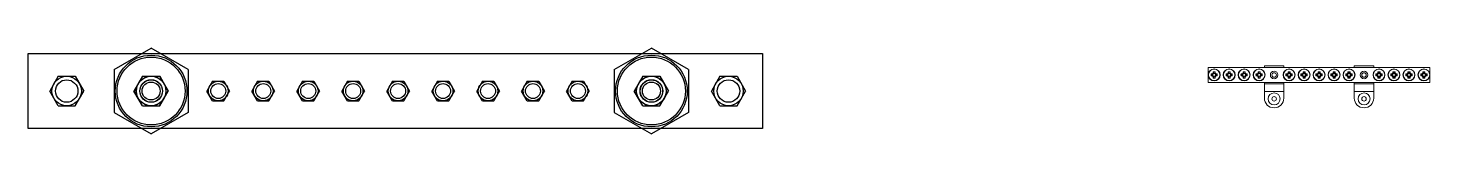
# Model space of a CAD drawing. Header units: millimetres. Extents: x 149 to 1085, y 262 to 319.
import ezdxf

# ---------------------------------------------------------------- set-up
doc = ezdxf.new("R2010")
doc.units = ezdxf.units.MM
doc.layers.add('hw_VTP', color=7, linetype='Continuous', lineweight=13)

# ---------------------------------------------------------------- blocks, each defined once
blk = doc.blocks.new('Hex Head Screw - 10 mm top')
at = {"color": 0, "linetype": 'Continuous'}
for p, q in [((-7.87, 4.55), (0, 9.09)), ((7.87, 4.55), (0, 9.09)), ((-7.87, -4.55), (-7.87, 4.55)), ((7.87, -4.55), (7.87, 4.55)), ((-7.87, -4.55), (0, -9.09)), ((7.87, -4.55), (0, -9.09))]:
    blk.add_line(p, q, dxfattribs=at)
blk.add_circle((0, 0), 7.87, dxfattribs=at)
blk = doc.blocks.new('Su 25')
at = {"color": 1, "linetype": 'Continuous'}
for p, q in [((-5.67, 9.82), (-11.34, 0)), ((-5.67, 9.82), (5.67, 9.82)), ((5.67, 9.82), (11.34, 0)), ((-5.67, -9.82), (-11.34, 0)), ((5.67, -9.82), (11.34, 0)), ((-5.67, -9.82), (5.67, -9.82))]:
    blk.add_line(p, q, dxfattribs=at)
at = {"color": 1}
for radius in [9.5, 9]:
    blk.add_circle((0, 0), radius, dxfattribs=at)
blk.add_circle((0, 0), 3)
at = {"xscale": 0.5, "yscale": 0.5, "zscale": 0.5}
blk.add_blockref('Hex Head Screw - 10 mm top', (0, 0), dxfattribs=at)
blk = doc.blocks.new('Nut')
blk.add_circle((0, 0), 3)
at = {"xscale": 0.5, "yscale": 0.5, "zscale": 0.5}
blk.add_blockref('Hex Head Screw - 10 mm top', (0, 0), dxfattribs=at)
blk = doc.blocks.new('*U1901')
at = {"color": 7}
blk.add_lwpolyline([(436.97, 24.97), (436.97, -25.03), (-53.02, -25.03), (-53.02, 24.97)], close=True, dxfattribs=at)
for centre in [(29.11, 0), (362.94, 0)]:
    blk.add_circle(centre, 6)
at = {"rotation": 270}
for name, p, xscale, yscale, zscale in [('Su 25', (29.11, 0), 2.519999999999999, 2.519999999999999, 2.519999999999999), ('Su 25', (362.94, 0), 2.519999999999999, 2.519999999999999, 2.519999999999999), ('Nut', (-27.22, 0), 2.5, 2.5, 2.5), ('Nut', (29.11, 0), 2.5, 2.5, 2.5), ('Nut', (362.94, 0), 2.5, 2.5, 2.5), ('Nut', (414.39, 0), 2.5, 2.5, 2.5), ('Nut', (73.93, 0), 1.666666666666666, 1.666666666666666, 1.666666666666666), ('Nut', (103.93, 0), 1.666666666666666, 1.666666666666666, 1.666666666666666), ('Nut', (133.93, 0), 1.666666666666666, 1.666666666666666, 1.666666666666666), ('Nut', (163.93, 0), 1.666666666666666, 1.666666666666666, 1.666666666666666), ('Nut', (193.93, 0), 1.666666666666666, 1.666666666666666, 1.666666666666666), ('Nut', (223.93, 0), 1.666666666666666, 1.666666666666666, 1.666666666666666), ('Nut', (253.93, 0), 1.666666666666666, 1.666666666666666, 1.666666666666666), ('Nut', (283.93, 0), 1.666666666666666, 1.666666666666666, 1.666666666666666), ('Nut', (313.93, 0), 1.666666666666666, 1.666666666666666, 1.666666666666666)]:
    blk.add_blockref(name, p, dxfattribs=dict(at, xscale=xscale, yscale=yscale, zscale=zscale))
blk = doc.blocks.new('*U435')
at = {"layer": 'hw_VTP', "color": 30}
for p, q in [((74, 10), (-74, 10)), ((-74, 0), (-74, 10)), ((74, 10), (74, 0)), ((-74, 0), (74, 0)), ((-72.08, 5.69), (-71.16, 5.69)), ((-71.16, 4.31), (-72.08, 4.31)), ((-71.04, 5.38), (-71.94, 5.38)), ((-71.94, 4.62), (-71.04, 4.62)), ((-71.16, 5.69), (-70.69, 6.16)), ((-70.69, 3.84), (-71.16, 4.31)), ((-70.39, 6.04), (-71.04, 5.39)), ((-71.04, 5.39), (-71.04, 5.38)), ((-71.04, 4.61), (-70.39, 3.96)), ((-70.92, 5.5), (-70.92, 4.5)), ((-70.69, 6.16), (-70.69, 7.08)), ((-70.69, 2.92), (-70.69, 3.84)), ((-69.5, 5.92), (-70.5, 5.92)), ((-70.5, 4.08), (-69.5, 4.08)), ((-70.39, 3.96), (-70.38, 3.96)), ((-70.38, 6.94), (-70.38, 6.04)), ((-70.38, 3.96), (-70.38, 3.06)), ((-69.62, 6.04), (-69.62, 6.94)), ((-69.61, 6.04), (-69.62, 6.04)), ((-69.62, 3.06), (-69.62, 3.96)), ((-68.96, 5.39), (-69.61, 6.04)), ((-69.61, 3.96), (-68.96, 4.61)), ((-69.31, 7.08), (-69.31, 6.16)), ((-69.31, 6.16), (-68.84, 5.69)), ((-68.84, 4.31), (-69.31, 3.84)), ((-69.31, 3.84), (-69.31, 2.92)), ((-69.08, 4.5), (-69.08, 5.5)), ((-68.06, 5.38), (-68.96, 5.38)), ((-68.96, 4.62), (-68.06, 4.62)), ((-68.96, 4.61), (-68.96, 4.62)), ((-68.84, 5.69), (-67.92, 5.69)), ((-67.92, 4.31), (-68.84, 4.31)), ((-62.08, 5.69), (-61.16, 5.69)), ((-61.16, 4.31), (-62.08, 4.31)), ((-61.04, 5.38), (-61.94, 5.38)), ((-61.94, 4.62), (-61.04, 4.62)), ((-61.16, 5.69), (-60.69, 6.16)), ((-60.69, 3.84), (-61.16, 4.31)), ((-60.39, 6.04), (-61.04, 5.39)), ((-61.04, 5.39), (-61.04, 5.38)), ((-61.04, 4.61), (-60.39, 3.96)), ((-60.92, 5.5), (-60.92, 4.5)), ((-60.69, 6.16), (-60.69, 7.08)), ((-60.69, 2.92), (-60.69, 3.84)), ((-59.5, 5.92), (-60.5, 5.92)), ((-60.5, 4.08), (-59.5, 4.08)), ((-60.39, 3.96), (-60.38, 3.96)), ((-60.38, 6.94), (-60.38, 6.04)), ((-60.38, 3.96), (-60.38, 3.06)), ((-59.62, 6.04), (-59.62, 6.94)), ((-59.61, 6.04), (-59.62, 6.04)), ((-59.62, 3.06), (-59.62, 3.96)), ((-58.96, 5.39), (-59.61, 6.04)), ((-59.61, 3.96), (-58.96, 4.61)), ((-59.31, 7.08), (-59.31, 6.16)), ((-59.31, 6.16), (-58.84, 5.69)), ((-58.84, 4.31), (-59.31, 3.84)), ((-59.31, 3.84), (-59.31, 2.92)), ((-59.08, 4.5), (-59.08, 5.5)), ((-58.06, 5.38), (-58.96, 5.38)), ((-58.96, 4.62), (-58.06, 4.62)), ((-58.96, 4.61), (-58.96, 4.62)), ((-58.84, 5.69), (-57.92, 5.69)), ((-57.92, 4.31), (-58.84, 4.31)), ((-52.08, 5.69), (-51.16, 5.69)), ((-51.16, 4.31), (-52.08, 4.31)), ((-51.04, 5.38), (-51.94, 5.38)), ((-51.94, 4.62), (-51.04, 4.62)), ((-51.16, 5.69), (-50.69, 6.16)), ((-50.69, 3.84), (-51.16, 4.31)), ((-50.39, 6.04), (-51.04, 5.39)), ((-51.04, 5.39), (-51.04, 5.38)), ((-51.04, 4.61), (-50.39, 3.96)), ((-50.92, 5.5), (-50.92, 4.5)), ((-50.69, 6.16), (-50.69, 7.08)), ((-50.69, 2.92), (-50.69, 3.84)), ((-49.5, 5.92), (-50.5, 5.92)), ((-50.5, 4.08), (-49.5, 4.08)), ((-50.39, 3.96), (-50.38, 3.96)), ((-50.38, 6.94), (-50.38, 6.04)), ((-50.38, 3.96), (-50.38, 3.06)), ((-49.62, 6.04), (-49.62, 6.94)), ((-49.61, 6.04), (-49.62, 6.04)), ((-49.62, 3.06), (-49.62, 3.96)), ((-48.96, 5.39), (-49.61, 6.04)), ((-49.61, 3.96), (-48.96, 4.61)), ((-49.31, 7.08), (-49.31, 6.16)), ((-49.31, 6.16), (-48.84, 5.69)), ((-48.84, 4.31), (-49.31, 3.84)), ((-49.31, 3.84), (-49.31, 2.92)), ((-49.08, 4.5), (-49.08, 5.5)), ((-48.06, 5.38), (-48.96, 5.38)), ((-48.96, 4.62), (-48.06, 4.62)), ((-48.96, 4.61), (-48.96, 4.62)), ((-48.84, 5.69), (-47.92, 5.69)), ((-47.92, 4.31), (-48.84, 4.31)), ((-42.08, 5.69), (-41.16, 5.69)), ((-41.16, 4.31), (-42.08, 4.31)), ((-41.04, 5.38), (-41.94, 5.38)), ((-41.94, 4.62), (-41.04, 4.62)), ((-41.16, 5.69), (-40.69, 6.16)), ((-40.69, 3.84), (-41.16, 4.31)), ((-40.39, 6.04), (-41.04, 5.39)), ((-41.04, 5.39), (-41.04, 5.38)), ((-41.04, 4.61), (-40.39, 3.96)), ((-40.92, 5.5), (-40.92, 4.5)), ((-40.69, 6.16), (-40.69, 7.08)), ((-40.69, 2.92), (-40.69, 3.84)), ((-39.5, 5.92), (-40.5, 5.92)), ((-40.5, 4.08), (-39.5, 4.08)), ((-40.39, 3.96), (-40.38, 3.96)), ((-40.38, 6.94), (-40.38, 6.04)), ((-40.38, 3.96), (-40.38, 3.06)), ((-39.62, 6.04), (-39.62, 6.94)), ((-39.61, 6.04), (-39.62, 6.04)), ((-39.62, 3.06), (-39.62, 3.96)), ((-38.96, 5.39), (-39.61, 6.04)), ((-39.61, 3.96), (-38.96, 4.61)), ((-39.31, 7.08), (-39.31, 6.16)), ((-39.31, 6.16), (-38.84, 5.69)), ((-38.84, 4.31), (-39.31, 3.84)), ((-39.31, 3.84), (-39.31, 2.92)), ((-39.08, 4.5), (-39.08, 5.5)), ((-38.06, 5.38), (-38.96, 5.38)), ((-38.96, 4.62), (-38.06, 4.62)), ((-38.96, 4.61), (-38.96, 4.62)), ((-38.84, 5.69), (-37.92, 5.69)), ((-37.92, 4.31), (-38.84, 4.31)), ((-22.08, 5.69), (-21.16, 5.69)), ((-21.16, 4.31), (-22.08, 4.31)), ((-21.04, 5.38), (-21.94, 5.38)), ((-21.94, 4.62), (-21.04, 4.62)), ((-21.16, 5.69), (-20.69, 6.16)), ((-20.69, 3.84), (-21.16, 4.31)), ((-20.39, 6.04), (-21.04, 5.39)), ((-21.04, 5.39), (-21.04, 5.38)), ((-21.04, 4.61), (-20.39, 3.96)), ((-20.92, 5.5), (-20.92, 4.5)), ((-20.69, 6.16), (-20.69, 7.08)), ((-20.69, 2.92), (-20.69, 3.84)), ((-19.5, 5.92), (-20.5, 5.92)), ((-20.5, 4.08), (-19.5, 4.08)), ((-20.39, 3.96), (-20.38, 3.96)), ((-20.38, 6.94), (-20.38, 6.04)), ((-20.38, 3.96), (-20.38, 3.06)), ((-19.62, 6.04), (-19.62, 6.94)), ((-19.61, 6.04), (-19.62, 6.04)), ((-19.62, 3.06), (-19.62, 3.96)), ((-18.96, 5.39), (-19.61, 6.04)), ((-19.61, 3.96), (-18.96, 4.61)), ((-19.31, 7.08), (-19.31, 6.16)), ((-19.31, 6.16), (-18.84, 5.69)), ((-18.84, 4.31), (-19.31, 3.84)), ((-19.31, 3.84), (-19.31, 2.92)), ((-19.08, 4.5), (-19.08, 5.5)), ((-18.06, 5.38), (-18.96, 5.38)), ((-18.96, 4.62), (-18.06, 4.62)), ((-18.96, 4.61), (-18.96, 4.62)), ((-18.84, 5.69), (-17.92, 5.69)), ((-17.92, 4.31), (-18.84, 4.31)), ((-12.08, 5.69), (-11.16, 5.69)), ((-11.16, 4.31), (-12.08, 4.31)), ((-11.04, 5.38), (-11.94, 5.38)), ((-11.94, 4.62), (-11.04, 4.62)), ((-11.16, 5.69), (-10.69, 6.16)), ((-10.69, 3.84), (-11.16, 4.31)), ((-10.39, 6.04), (-11.04, 5.39)), ((-11.04, 5.39), (-11.04, 5.38)), ((-11.04, 4.61), (-10.39, 3.96)), ((-10.92, 5.5), (-10.92, 4.5)), ((-10.69, 6.16), (-10.69, 7.08)), ((-10.69, 2.92), (-10.69, 3.84)), ((-9.5, 5.92), (-10.5, 5.92)), ((-10.5, 4.08), (-9.5, 4.08)), ((-10.39, 3.96), (-10.38, 3.96)), ((-10.38, 6.94), (-10.38, 6.04)), ((-10.38, 3.96), (-10.38, 3.06)), ((-9.62, 6.04), (-9.62, 6.94)), ((-9.61, 6.04), (-9.62, 6.04)), ((-9.62, 3.06), (-9.62, 3.96)), ((-8.96, 5.39), (-9.61, 6.04)), ((-9.61, 3.96), (-8.96, 4.61)), ((-9.31, 7.08), (-9.31, 6.16)), ((-9.31, 6.16), (-8.84, 5.69)), ((-8.84, 4.31), (-9.31, 3.84)), ((-9.31, 3.84), (-9.31, 2.92)), ((-9.08, 4.5), (-9.08, 5.5)), ((-8.06, 5.38), (-8.96, 5.38)), ((-8.96, 4.62), (-8.06, 4.62)), ((-8.96, 4.61), (-8.96, 4.62)), ((-8.84, 5.69), (-7.92, 5.69)), ((-7.92, 4.31), (-8.84, 4.31)), ((-2.08, 5.69), (-1.16, 5.69)), ((-1.16, 4.31), (-2.08, 4.31)), ((-1.04, 5.38), (-1.94, 5.38)), ((-1.94, 4.62), (-1.04, 4.62)), ((-1.16, 5.69), (-0.69, 6.16)), ((-0.69, 3.84), (-1.16, 4.31)), ((-0.39, 6.04), (-1.04, 5.39)), ((-1.04, 5.39), (-1.04, 5.38)), ((-1.04, 4.61), (-0.39, 3.96)), ((-0.92, 5.5), (-0.92, 4.5)), ((-0.69, 6.16), (-0.69, 7.08)), ((-0.69, 2.92), (-0.69, 3.84)), ((0.5, 5.92), (-0.5, 5.92)), ((-0.5, 4.08), (0.5, 4.08)), ((-0.39, 3.96), (-0.38, 3.96)), ((-0.38, 6.94), (-0.38, 6.04)), ((-0.38, 3.96), (-0.38, 3.06)), ((0.38, 6.04), (0.38, 6.94)), ((0.39, 6.04), (0.38, 6.04)), ((0.38, 3.06), (0.38, 3.96)), ((1.04, 5.39), (0.39, 6.04)), ((0.39, 3.96), (1.04, 4.61)), ((0.69, 7.08), (0.69, 6.16)), ((0.69, 6.16), (1.16, 5.69)), ((1.16, 4.31), (0.69, 3.84)), ((0.69, 3.84), (0.69, 2.92)), ((0.92, 4.5), (0.92, 5.5)), ((1.94, 5.38), (1.04, 5.38)), ((1.04, 4.62), (1.94, 4.62)), ((1.04, 4.61), (1.04, 4.62)), ((1.16, 5.69), (2.08, 5.69)), ((2.08, 4.31), (1.16, 4.31)), ((7.92, 5.69), (8.84, 5.69)), ((8.84, 4.31), (7.92, 4.31)), ((8.96, 5.38), (8.06, 5.38)), ((8.06, 4.62), (8.96, 4.62)), ((8.84, 5.69), (9.31, 6.16)), ((9.31, 3.84), (8.84, 4.31)), ((9.61, 6.04), (8.96, 5.39)), ((8.96, 5.39), (8.96, 5.38)), ((8.96, 4.61), (9.61, 3.96)), ((9.08, 5.5), (9.08, 4.5)), ((9.31, 6.16), (9.31, 7.08)), ((9.31, 2.92), (9.31, 3.84)), ((10.5, 5.92), (9.5, 5.92)), ((9.5, 4.08), (10.5, 4.08)), ((9.61, 3.96), (9.62, 3.96)), ((9.62, 6.94), (9.62, 6.04)), ((9.62, 3.96), (9.62, 3.06)), ((10.38, 6.04), (10.38, 6.94)), ((10.39, 6.04), (10.38, 6.04)), ((10.38, 3.06), (10.38, 3.96)), ((11.04, 5.39), (10.39, 6.04)), ((10.39, 3.96), (11.04, 4.61)), ((10.69, 7.08), (10.69, 6.16)), ((10.69, 6.16), (11.16, 5.69)), ((11.16, 4.31), (10.69, 3.84)), ((10.69, 3.84), (10.69, 2.92)), ((10.92, 4.5), (10.92, 5.5)), ((11.94, 5.38), (11.04, 5.38)), ((11.04, 4.62), (11.94, 4.62)), ((11.04, 4.61), (11.04, 4.62)), ((11.16, 5.69), (12.08, 5.69)), ((12.08, 4.31), (11.16, 4.31)), ((17.92, 5.69), (18.84, 5.69)), ((18.84, 4.31), (17.92, 4.31)), ((18.96, 5.38), (18.06, 5.38)), ((18.06, 4.62), (18.96, 4.62)), ((18.84, 5.69), (19.31, 6.16)), ((19.31, 3.84), (18.84, 4.31)), ((19.61, 6.04), (18.96, 5.39)), ((18.96, 5.39), (18.96, 5.38)), ((18.96, 4.61), (19.61, 3.96)), ((19.08, 5.5), (19.08, 4.5)), ((19.31, 6.16), (19.31, 7.08)), ((19.31, 2.92), (19.31, 3.84)), ((20.5, 5.92), (19.5, 5.92)), ((19.5, 4.08), (20.5, 4.08)), ((19.61, 3.96), (19.62, 3.96)), ((19.62, 6.94), (19.62, 6.04)), ((19.62, 3.96), (19.62, 3.06)), ((20.38, 6.04), (20.38, 6.94)), ((20.39, 6.04), (20.38, 6.04)), ((20.38, 3.06), (20.38, 3.96)), ((21.04, 5.39), (20.39, 6.04)), ((20.39, 3.96), (21.04, 4.61)), ((20.69, 7.08), (20.69, 6.16)), ((20.69, 6.16), (21.16, 5.69)), ((21.16, 4.31), (20.69, 3.84)), ((20.69, 3.84), (20.69, 2.92)), ((20.92, 4.5), (20.92, 5.5)), ((21.94, 5.38), (21.04, 5.38)), ((21.04, 4.62), (21.94, 4.62)), ((21.04, 4.61), (21.04, 4.62)), ((21.16, 5.69), (22.08, 5.69)), ((22.08, 4.31), (21.16, 4.31)), ((37.92, 5.69), (38.84, 5.69)), ((38.84, 4.31), (37.92, 4.31)), ((38.96, 5.38), (38.06, 5.38)), ((38.06, 4.62), (38.96, 4.62)), ((38.84, 5.69), (39.31, 6.16)), ((39.31, 3.84), (38.84, 4.31)), ((39.61, 6.04), (38.96, 5.39)), ((38.96, 5.39), (38.96, 5.38)), ((38.96, 4.61), (39.61, 3.96)), ((39.08, 5.5), (39.08, 4.5)), ((39.31, 6.16), (39.31, 7.08)), ((39.31, 2.92), (39.31, 3.84)), ((40.5, 5.92), (39.5, 5.92)), ((39.5, 4.08), (40.5, 4.08)), ((39.61, 3.96), (39.62, 3.96)), ((39.62, 6.94), (39.62, 6.04)), ((39.62, 3.96), (39.62, 3.06)), ((40.38, 6.04), (40.38, 6.94)), ((40.39, 6.04), (40.38, 6.04)), ((40.38, 3.06), (40.38, 3.96)), ((41.04, 5.39), (40.39, 6.04)), ((40.39, 3.96), (41.04, 4.61)), ((40.69, 7.08), (40.69, 6.16)), ((40.69, 6.16), (41.16, 5.69)), ((41.16, 4.31), (40.69, 3.84)), ((40.69, 3.84), (40.69, 2.92)), ((40.92, 4.5), (40.92, 5.5)), ((41.94, 5.38), (41.04, 5.38)), ((41.04, 4.62), (41.94, 4.62)), ((41.04, 4.61), (41.04, 4.62)), ((41.16, 5.69), (42.08, 5.69)), ((42.08, 4.31), (41.16, 4.31)), ((47.92, 5.69), (48.84, 5.69)), ((48.84, 4.31), (47.92, 4.31)), ((48.96, 5.38), (48.06, 5.38)), ((48.06, 4.62), (48.96, 4.62)), ((48.84, 5.69), (49.31, 6.16)), ((49.31, 3.84), (48.84, 4.31)), ((49.61, 6.04), (48.96, 5.39)), ((48.96, 5.39), (48.96, 5.38)), ((48.96, 4.61), (49.61, 3.96)), ((49.08, 5.5), (49.08, 4.5)), ((49.31, 6.16), (49.31, 7.08)), ((49.31, 2.92), (49.31, 3.84)), ((50.5, 5.92), (49.5, 5.92)), ((49.5, 4.08), (50.5, 4.08)), ((49.61, 3.96), (49.62, 3.96)), ((49.62, 6.94), (49.62, 6.04)), ((49.62, 3.96), (49.62, 3.06)), ((50.38, 6.04), (50.38, 6.94)), ((50.39, 6.04), (50.38, 6.04)), ((50.38, 3.06), (50.38, 3.96)), ((51.04, 5.39), (50.39, 6.04)), ((50.39, 3.96), (51.04, 4.61)), ((50.69, 7.08), (50.69, 6.16)), ((50.69, 6.16), (51.16, 5.69)), ((51.16, 4.31), (50.69, 3.84)), ((50.69, 3.84), (50.69, 2.92)), ((50.92, 4.5), (50.92, 5.5)), ((51.94, 5.38), (51.04, 5.38)), ((51.04, 4.62), (51.94, 4.62)), ((51.04, 4.61), (51.04, 4.62)), ((51.16, 5.69), (52.08, 5.69)), ((52.08, 4.31), (51.16, 4.31)), ((57.92, 5.69), (58.84, 5.69)), ((58.84, 4.31), (57.92, 4.31)), ((58.96, 5.38), (58.06, 5.38)), ((58.06, 4.62), (58.96, 4.62)), ((58.84, 5.69), (59.31, 6.16)), ((59.31, 3.84), (58.84, 4.31)), ((59.61, 6.04), (58.96, 5.39)), ((58.96, 5.39), (58.96, 5.38)), ((58.96, 4.61), (59.61, 3.96)), ((59.08, 5.5), (59.08, 4.5)), ((59.31, 6.16), (59.31, 7.08)), ((59.31, 2.92), (59.31, 3.84)), ((60.5, 5.92), (59.5, 5.92)), ((59.5, 4.08), (60.5, 4.08)), ((59.61, 3.96), (59.62, 3.96)), ((59.62, 6.94), (59.62, 6.04)), ((59.62, 3.96), (59.62, 3.06)), ((60.38, 6.04), (60.38, 6.94)), ((60.39, 6.04), (60.38, 6.04)), ((60.38, 3.06), (60.38, 3.96)), ((61.04, 5.39), (60.39, 6.04)), ((60.39, 3.96), (61.04, 4.61)), ((60.69, 7.08), (60.69, 6.16)), ((60.69, 6.16), (61.16, 5.69)), ((61.16, 4.31), (60.69, 3.84)), ((60.69, 3.84), (60.69, 2.92)), ((60.92, 4.5), (60.92, 5.5)), ((61.94, 5.38), (61.04, 5.38)), ((61.04, 4.62), (61.94, 4.62)), ((61.04, 4.61), (61.04, 4.62)), ((61.16, 5.69), (62.08, 5.69)), ((62.08, 4.31), (61.16, 4.31)), ((67.92, 5.69), (68.84, 5.69)), ((68.84, 4.31), (67.92, 4.31)), ((68.96, 5.38), (68.06, 5.38)), ((68.06, 4.62), (68.96, 4.62)), ((68.84, 5.69), (69.31, 6.16)), ((69.31, 3.84), (68.84, 4.31)), ((69.61, 6.04), (68.96, 5.39)), ((68.96, 5.39), (68.96, 5.38)), ((68.96, 4.61), (69.61, 3.96)), ((69.08, 5.5), (69.08, 4.5)), ((69.31, 6.16), (69.31, 7.08)), ((69.31, 2.92), (69.31, 3.84)), ((70.5, 5.92), (69.5, 5.92)), ((69.5, 4.08), (70.5, 4.08)), ((69.61, 3.96), (69.62, 3.96)), ((69.62, 6.94), (69.62, 6.04)), ((69.62, 3.96), (69.62, 3.06)), ((70.38, 6.04), (70.38, 6.94)), ((70.39, 6.04), (70.38, 6.04)), ((70.38, 3.06), (70.38, 3.96)), ((71.04, 5.39), (70.39, 6.04)), ((70.39, 3.96), (71.04, 4.61)), ((70.69, 7.08), (70.69, 6.16)), ((70.69, 6.16), (71.16, 5.69)), ((71.16, 4.31), (70.69, 3.84)), ((70.69, 3.84), (70.69, 2.92)), ((70.92, 4.5), (70.92, 5.5)), ((71.94, 5.38), (71.04, 5.38)), ((71.04, 4.62), (71.94, 4.62)), ((71.04, 4.61), (71.04, 4.62)), ((71.16, 5.69), (72.08, 5.69)), ((72.08, 4.31), (71.16, 4.31))]:
    blk.add_line(p, q, dxfattribs=at)
at = {"layer": 'hw_VTP', "color": 7}
for p, q in [((-36.5, 10), (-36.5, 11)), ((-36.5, 11), (-23.5, 11)), ((-23.5, 11), (-23.5, 10)), ((23.5, 10), (23.5, 11)), ((23.5, 11), (36.5, 11)), ((36.5, 11), (36.5, 10)), ((-36.5, -1), (-36.5, 0)), ((-23.5, 0), (-23.5, -1)), ((23.5, -1), (23.5, 0)), ((36.5, 0), (36.5, -1)), ((-36.5, -1), (-23.5, -1)), ((-36.5, -6), (-36.5, -1)), ((-36.5, -6), (-23.5, -6)), ((-36.5, -10.5), (-36.5, -6)), ((-23.5, -1), (-23.5, -6)), ((-23.5, -6), (-23.5, -10.5)), ((23.5, -1), (36.5, -1)), ((23.5, -6), (23.5, -1)), ((23.5, -6), (36.5, -6)), ((23.5, -10.5), (23.5, -6)), ((36.5, -1), (36.5, -6)), ((36.5, -6), (36.5, -10.5))]:
    blk.add_line(p, q, dxfattribs=at)
at = {"layer": 'hw_VTP', "color": 30}
for centre, radius in [((-70, 5), 4), ((-70, 5), 3.83), ((-60, 5), 4), ((-60, 5), 3.83), ((-50, 5), 4), ((-50, 5), 3.83), ((-40, 5), 4), ((-40, 5), 3.83), ((-20, 5), 4), ((-20, 5), 3.83), ((-10, 5), 4), ((-10, 5), 3.83), ((0, 5), 4), ((0, 5), 3.83), ((10, 5), 4), ((10, 5), 3.83), ((20, 5), 4), ((20, 5), 3.83), ((40, 5), 4), ((40, 5), 3.83), ((50, 5), 4), ((50, 5), 3.83), ((60, 5), 4), ((60, 5), 3.83), ((70, 5), 4), ((70, 5), 3.83)]:
    blk.add_circle(centre, radius, dxfattribs=at)
at = {"layer": 'hw_VTP', "color": 7}
for centre, radius in [((-30, 5), 2.5), ((-30, 5), 1.5), ((30, 5), 2.5), ((30, 5), 1.5), ((-30, -11), 4), ((30, -11), 4), ((-30, -11), 1.5), ((30, -11), 1.5)]:
    blk.add_circle(centre, radius, dxfattribs=at)
for centre in [(-30, -10.5), (30, -10.5)]:
    blk.add_arc(centre, 6.5, 180, 0, dxfattribs=at)
at = {"layer": 'hw_VTP', "color": 30}
for centre, major_axis in [((-68.92, 5), (0, -6.36)), ((-70, 3.92), (-6.36, 0)), ((-70, 6.08), (6.36, 0)), ((-71.08, 5), (0, 6.36)), ((-58.92, 5), (0, -6.36)), ((-60, 3.92), (-6.36, 0)), ((-60, 6.08), (6.36, 0)), ((-61.08, 5), (0, 6.36)), ((-48.92, 5), (0, -6.36)), ((-50, 3.92), (-6.36, 0)), ((-50, 6.08), (6.36, 0)), ((-51.08, 5), (0, 6.36)), ((-38.92, 5), (0, -6.36)), ((-40, 3.92), (-6.36, 0)), ((-40, 6.08), (6.36, 0)), ((-41.08, 5), (0, 6.36)), ((-18.92, 5), (0, -6.36)), ((-20, 3.92), (-6.36, 0)), ((-20, 6.08), (6.36, 0)), ((-21.08, 5), (0, 6.36)), ((-8.92, 5), (0, -6.36)), ((-10, 3.92), (-6.36, 0)), ((-10, 6.08), (6.36, 0)), ((-11.08, 5), (0, 6.36)), ((1.08, 5), (0, -6.36)), ((0, 3.92), (-6.36, 0)), ((0, 6.08), (6.36, 0)), ((-1.08, 5), (0, 6.36)), ((11.08, 5), (0, -6.36)), ((10, 3.92), (-6.36, 0)), ((10, 6.08), (6.36, 0)), ((8.92, 5), (0, 6.36)), ((21.08, 5), (0, -6.36)), ((20, 3.92), (-6.36, 0)), ((20, 6.08), (6.36, 0)), ((18.92, 5), (0, 6.36)), ((41.08, 5), (0, -6.36)), ((40, 3.92), (-6.36, 0)), ((40, 6.08), (6.36, 0)), ((38.92, 5), (0, 6.36)), ((51.08, 5), (0, -6.36)), ((50, 3.92), (-6.36, 0)), ((50, 6.08), (6.36, 0)), ((48.92, 5), (0, 6.36)), ((61.08, 5), (0, -6.36)), ((60, 3.92), (-6.36, 0)), ((60, 6.08), (6.36, 0)), ((58.92, 5), (0, 6.36)), ((71.08, 5), (0, -6.36)), ((70, 3.92), (-6.36, 0)), ((70, 6.08), (6.36, 0)), ((68.92, 5), (0, 6.36))]:
    blk.add_ellipse(centre, major_axis=major_axis, ratio=0.499722, start_param=4.603833, end_param=4.820944, dxfattribs=at)
for points, weights in [([(-71.94, 5.38), (-72.01, 5.53), (-72.08, 5.69)], [1, 1.00025945065, 1]), ([(-72.08, 4.31), (-72.01, 4.47), (-71.94, 4.62)], [1, 1.00025945066, 1]), ([(-71.04, 4.61), (-71.04, 4.61), (-71.04, 4.62)], [0.960465329359, 0.960447412211, 0.960429506847]), ([(-70.69, 7.08), (-70.53, 7.01), (-70.38, 6.94)], [1, 1.00025945067, 1]), ([(-70.38, 3.06), (-70.53, 2.99), (-70.69, 2.92)], [1, 1.00025945069, 1]), ([(-70.39, 6.04), (-70.39, 6.04), (-70.38, 6.04)], [0.960465329359, 0.960447412211, 0.960429506847]), ([(-69.62, 6.94), (-69.47, 7.01), (-69.31, 7.08)], [1, 1.00025945066, 1]), ([(-69.61, 3.96), (-69.61, 3.96), (-69.62, 3.96)], [0.960465329359, 0.960447412211, 0.960429506847]), ([(-69.31, 2.92), (-69.47, 2.99), (-69.62, 3.06)], [1, 1.00025945066, 1]), ([(-68.96, 5.39), (-68.96, 5.39), (-68.96, 5.38)], [0.960465329359, 0.960447412211, 0.960429506847]), ([(-67.92, 5.69), (-67.99, 5.53), (-68.06, 5.38)], [1, 1.00025945064, 1]), ([(-68.06, 4.62), (-67.99, 4.47), (-67.92, 4.31)], [1, 1.00025945063, 1]), ([(-61.94, 5.38), (-62.01, 5.53), (-62.08, 5.69)], [1, 1.00025945065, 1]), ([(-62.08, 4.31), (-62.01, 4.47), (-61.94, 4.62)], [1, 1.00025945066, 1]), ([(-61.04, 4.61), (-61.04, 4.61), (-61.04, 4.62)], [0.960465329359, 0.960447412211, 0.960429506847]), ([(-60.69, 7.08), (-60.53, 7.01), (-60.38, 6.94)], [1, 1.00025945067, 1]), ([(-60.38, 3.06), (-60.53, 2.99), (-60.69, 2.92)], [1, 1.00025945069, 1]), ([(-60.39, 6.04), (-60.39, 6.04), (-60.38, 6.04)], [0.960465329359, 0.960447412211, 0.960429506847]), ([(-59.62, 6.94), (-59.47, 7.01), (-59.31, 7.08)], [1, 1.00025945066, 1]), ([(-59.61, 3.96), (-59.61, 3.96), (-59.62, 3.96)], [0.960465329359, 0.960447412211, 0.960429506847]), ([(-59.31, 2.92), (-59.47, 2.99), (-59.62, 3.06)], [1, 1.00025945066, 1]), ([(-58.96, 5.39), (-58.96, 5.39), (-58.96, 5.38)], [0.960465329359, 0.960447412211, 0.960429506847]), ([(-57.92, 5.69), (-57.99, 5.53), (-58.06, 5.38)], [1, 1.00025945064, 1]), ([(-58.06, 4.62), (-57.99, 4.47), (-57.92, 4.31)], [1, 1.00025945063, 1]), ([(-51.94, 5.38), (-52.01, 5.53), (-52.08, 5.69)], [1, 1.00025945065, 1]), ([(-52.08, 4.31), (-52.01, 4.47), (-51.94, 4.62)], [1, 1.00025945066, 1]), ([(-51.04, 4.61), (-51.04, 4.61), (-51.04, 4.62)], [0.960465329359, 0.960447412211, 0.960429506847]), ([(-50.69, 7.08), (-50.53, 7.01), (-50.38, 6.94)], [1, 1.00025945067, 1]), ([(-50.38, 3.06), (-50.53, 2.99), (-50.69, 2.92)], [1, 1.00025945069, 1]), ([(-50.39, 6.04), (-50.39, 6.04), (-50.38, 6.04)], [0.960465329359, 0.960447412211, 0.960429506847]), ([(-49.62, 6.94), (-49.47, 7.01), (-49.31, 7.08)], [1, 1.00025945066, 1]), ([(-49.61, 3.96), (-49.61, 3.96), (-49.62, 3.96)], [0.960465329359, 0.960447412211, 0.960429506847]), ([(-49.31, 2.92), (-49.47, 2.99), (-49.62, 3.06)], [1, 1.00025945066, 1]), ([(-48.96, 5.39), (-48.96, 5.39), (-48.96, 5.38)], [0.960465329359, 0.960447412211, 0.960429506847]), ([(-47.92, 5.69), (-47.99, 5.53), (-48.06, 5.38)], [1, 1.00025945064, 1]), ([(-48.06, 4.62), (-47.99, 4.47), (-47.92, 4.31)], [1, 1.00025945063, 1]), ([(-41.94, 5.38), (-42.01, 5.53), (-42.08, 5.69)], [1, 1.00025945065, 1]), ([(-42.08, 4.31), (-42.01, 4.47), (-41.94, 4.62)], [1, 1.00025945066, 1]), ([(-41.04, 4.61), (-41.04, 4.61), (-41.04, 4.62)], [0.960465329359, 0.960447412211, 0.960429506847]), ([(-40.69, 7.08), (-40.53, 7.01), (-40.38, 6.94)], [1, 1.00025945067, 1]), ([(-40.38, 3.06), (-40.53, 2.99), (-40.69, 2.92)], [1, 1.00025945069, 1]), ([(-40.39, 6.04), (-40.39, 6.04), (-40.38, 6.04)], [0.960465329359, 0.960447412211, 0.960429506847]), ([(-39.62, 6.94), (-39.47, 7.01), (-39.31, 7.08)], [1, 1.00025945066, 1]), ([(-39.61, 3.96), (-39.61, 3.96), (-39.62, 3.96)], [0.960465329359, 0.960447412211, 0.960429506847]), ([(-39.31, 2.92), (-39.47, 2.99), (-39.62, 3.06)], [1, 1.00025945066, 1]), ([(-38.96, 5.39), (-38.96, 5.39), (-38.96, 5.38)], [0.960465329359, 0.960447412211, 0.960429506847]), ([(-37.92, 5.69), (-37.99, 5.53), (-38.06, 5.38)], [1, 1.00025945064, 1]), ([(-38.06, 4.62), (-37.99, 4.47), (-37.92, 4.31)], [1, 1.00025945063, 1]), ([(-21.94, 5.38), (-22.01, 5.53), (-22.08, 5.69)], [1, 1.00025945065, 1]), ([(-22.08, 4.31), (-22.01, 4.47), (-21.94, 4.62)], [1, 1.00025945066, 1]), ([(-21.04, 4.61), (-21.04, 4.61), (-21.04, 4.62)], [0.960465329359, 0.960447412211, 0.960429506847]), ([(-20.69, 7.08), (-20.53, 7.01), (-20.38, 6.94)], [1, 1.00025945067, 1]), ([(-20.38, 3.06), (-20.53, 2.99), (-20.69, 2.92)], [1, 1.00025945069, 1]), ([(-20.39, 6.04), (-20.39, 6.04), (-20.38, 6.04)], [0.960465329359, 0.960447412211, 0.960429506847]), ([(-19.62, 6.94), (-19.47, 7.01), (-19.31, 7.08)], [1, 1.00025945066, 1]), ([(-19.61, 3.96), (-19.61, 3.96), (-19.62, 3.96)], [0.960465329359, 0.960447412211, 0.960429506847]), ([(-19.31, 2.92), (-19.47, 2.99), (-19.62, 3.06)], [1, 1.00025945066, 1]), ([(-18.96, 5.39), (-18.96, 5.39), (-18.96, 5.38)], [0.960465329359, 0.960447412211, 0.960429506847]), ([(-17.92, 5.69), (-17.99, 5.53), (-18.06, 5.38)], [1, 1.00025945064, 1]), ([(-18.06, 4.62), (-17.99, 4.47), (-17.92, 4.31)], [1, 1.00025945063, 1]), ([(-11.94, 5.38), (-12.01, 5.53), (-12.08, 5.69)], [1, 1.00025945065, 1]), ([(-12.08, 4.31), (-12.01, 4.47), (-11.94, 4.62)], [1, 1.00025945066, 1]), ([(-11.04, 4.61), (-11.04, 4.61), (-11.04, 4.62)], [0.960465329359, 0.960447412211, 0.960429506847]), ([(-10.69, 7.08), (-10.53, 7.01), (-10.38, 6.94)], [1, 1.00025945067, 1]), ([(-10.38, 3.06), (-10.53, 2.99), (-10.69, 2.92)], [1, 1.00025945069, 1]), ([(-10.39, 6.04), (-10.39, 6.04), (-10.38, 6.04)], [0.960465329359, 0.960447412211, 0.960429506847]), ([(-9.62, 6.94), (-9.47, 7.01), (-9.31, 7.08)], [1, 1.00025945066, 1]), ([(-9.61, 3.96), (-9.61, 3.96), (-9.62, 3.96)], [0.960465329359, 0.960447412211, 0.960429506847]), ([(-9.31, 2.92), (-9.47, 2.99), (-9.62, 3.06)], [1, 1.00025945066, 1]), ([(-8.96, 5.39), (-8.96, 5.39), (-8.96, 5.38)], [0.960465329359, 0.960447412211, 0.960429506847]), ([(-7.92, 5.69), (-7.99, 5.53), (-8.06, 5.38)], [1, 1.00025945064, 1]), ([(-8.06, 4.62), (-7.99, 4.47), (-7.92, 4.31)], [1, 1.00025945063, 1]), ([(-1.94, 5.38), (-2.01, 5.53), (-2.08, 5.69)], [1, 1.00025945065, 1]), ([(-2.08, 4.31), (-2.01, 4.47), (-1.94, 4.62)], [1, 1.00025945066, 1]), ([(-1.04, 4.61), (-1.04, 4.61), (-1.04, 4.62)], [0.960465329359, 0.960447412211, 0.960429506847]), ([(-0.69, 7.08), (-0.53, 7.01), (-0.38, 6.94)], [1, 1.00025945067, 1]), ([(-0.38, 3.06), (-0.53, 2.99), (-0.69, 2.92)], [1, 1.00025945069, 1]), ([(-0.39, 6.04), (-0.39, 6.04), (-0.38, 6.04)], [0.960465329359, 0.960447412211, 0.960429506847]), ([(0.38, 6.94), (0.53, 7.01), (0.69, 7.08)], [1, 1.00025945066, 1]), ([(0.39, 3.96), (0.39, 3.96), (0.38, 3.96)], [0.960465329359, 0.960447412211, 0.960429506847]), ([(0.69, 2.92), (0.53, 2.99), (0.38, 3.06)], [1, 1.00025945066, 1]), ([(1.04, 5.39), (1.04, 5.39), (1.04, 5.38)], [0.960465329359, 0.960447412211, 0.960429506847]), ([(2.08, 5.69), (2.01, 5.53), (1.94, 5.38)], [1, 1.00025945064, 1]), ([(1.94, 4.62), (2.01, 4.47), (2.08, 4.31)], [1, 1.00025945063, 1]), ([(8.06, 5.38), (7.99, 5.53), (7.92, 5.69)], [1, 1.00025945065, 1]), ([(7.92, 4.31), (7.99, 4.47), (8.06, 4.62)], [1, 1.00025945066, 1]), ([(8.96, 4.61), (8.96, 4.61), (8.96, 4.62)], [0.960465329359, 0.960447412211, 0.960429506847]), ([(9.31, 7.08), (9.47, 7.01), (9.62, 6.94)], [1, 1.00025945067, 1]), ([(9.62, 3.06), (9.47, 2.99), (9.31, 2.92)], [1, 1.00025945069, 1]), ([(9.61, 6.04), (9.61, 6.04), (9.62, 6.04)], [0.960465329359, 0.960447412211, 0.960429506847]), ([(10.38, 6.94), (10.53, 7.01), (10.69, 7.08)], [1, 1.00025945066, 1]), ([(10.39, 3.96), (10.39, 3.96), (10.38, 3.96)], [0.960465329359, 0.960447412211, 0.960429506847]), ([(10.69, 2.92), (10.53, 2.99), (10.38, 3.06)], [1, 1.00025945066, 1]), ([(11.04, 5.39), (11.04, 5.39), (11.04, 5.38)], [0.960465329359, 0.960447412211, 0.960429506847]), ([(12.08, 5.69), (12.01, 5.53), (11.94, 5.38)], [1, 1.00025945064, 1]), ([(11.94, 4.62), (12.01, 4.47), (12.08, 4.31)], [1, 1.00025945063, 1]), ([(18.06, 5.38), (17.99, 5.53), (17.92, 5.69)], [1, 1.00025945065, 1]), ([(17.92, 4.31), (17.99, 4.47), (18.06, 4.62)], [1, 1.00025945066, 1]), ([(18.96, 4.61), (18.96, 4.61), (18.96, 4.62)], [0.960465329359, 0.960447412211, 0.960429506847]), ([(19.31, 7.08), (19.47, 7.01), (19.62, 6.94)], [1, 1.00025945067, 1]), ([(19.62, 3.06), (19.47, 2.99), (19.31, 2.92)], [1, 1.00025945069, 1]), ([(19.61, 6.04), (19.61, 6.04), (19.62, 6.04)], [0.960465329359, 0.960447412211, 0.960429506847]), ([(20.38, 6.94), (20.53, 7.01), (20.69, 7.08)], [1, 1.00025945066, 1]), ([(20.39, 3.96), (20.39, 3.96), (20.38, 3.96)], [0.960465329359, 0.960447412211, 0.960429506847]), ([(20.69, 2.92), (20.53, 2.99), (20.38, 3.06)], [1, 1.00025945066, 1]), ([(21.04, 5.39), (21.04, 5.39), (21.04, 5.38)], [0.960465329359, 0.960447412211, 0.960429506847]), ([(22.08, 5.69), (22.01, 5.53), (21.94, 5.38)], [1, 1.00025945064, 1]), ([(21.94, 4.62), (22.01, 4.47), (22.08, 4.31)], [1, 1.00025945063, 1]), ([(38.06, 5.38), (37.99, 5.53), (37.92, 5.69)], [1, 1.00025945065, 1]), ([(37.92, 4.31), (37.99, 4.47), (38.06, 4.62)], [1, 1.00025945066, 1]), ([(38.96, 4.61), (38.96, 4.61), (38.96, 4.62)], [0.960465329359, 0.960447412211, 0.960429506847]), ([(39.31, 7.08), (39.47, 7.01), (39.62, 6.94)], [1, 1.00025945067, 1]), ([(39.62, 3.06), (39.47, 2.99), (39.31, 2.92)], [1, 1.00025945069, 1]), ([(39.61, 6.04), (39.61, 6.04), (39.62, 6.04)], [0.960465329359, 0.960447412211, 0.960429506847]), ([(40.38, 6.94), (40.53, 7.01), (40.69, 7.08)], [1, 1.00025945066, 1]), ([(40.39, 3.96), (40.39, 3.96), (40.38, 3.96)], [0.960465329359, 0.960447412211, 0.960429506847]), ([(40.69, 2.92), (40.53, 2.99), (40.38, 3.06)], [1, 1.00025945066, 1]), ([(41.04, 5.39), (41.04, 5.39), (41.04, 5.38)], [0.960465329359, 0.960447412211, 0.960429506847]), ([(42.08, 5.69), (42.01, 5.53), (41.94, 5.38)], [1, 1.00025945064, 1]), ([(41.94, 4.62), (42.01, 4.47), (42.08, 4.31)], [1, 1.00025945063, 1]), ([(48.06, 5.38), (47.99, 5.53), (47.92, 5.69)], [1, 1.00025945065, 1]), ([(47.92, 4.31), (47.99, 4.47), (48.06, 4.62)], [1, 1.00025945066, 1]), ([(48.96, 4.61), (48.96, 4.61), (48.96, 4.62)], [0.960465329359, 0.960447412211, 0.960429506847]), ([(49.31, 7.08), (49.47, 7.01), (49.62, 6.94)], [1, 1.00025945067, 1]), ([(49.62, 3.06), (49.47, 2.99), (49.31, 2.92)], [1, 1.00025945069, 1]), ([(49.61, 6.04), (49.61, 6.04), (49.62, 6.04)], [0.960465329359, 0.960447412211, 0.960429506847]), ([(50.38, 6.94), (50.53, 7.01), (50.69, 7.08)], [1, 1.00025945066, 1]), ([(50.39, 3.96), (50.39, 3.96), (50.38, 3.96)], [0.960465329359, 0.960447412211, 0.960429506847]), ([(50.69, 2.92), (50.53, 2.99), (50.38, 3.06)], [1, 1.00025945066, 1]), ([(51.04, 5.39), (51.04, 5.39), (51.04, 5.38)], [0.960465329359, 0.960447412211, 0.960429506847]), ([(52.08, 5.69), (52.01, 5.53), (51.94, 5.38)], [1, 1.00025945064, 1]), ([(51.94, 4.62), (52.01, 4.47), (52.08, 4.31)], [1, 1.00025945063, 1]), ([(58.06, 5.38), (57.99, 5.53), (57.92, 5.69)], [1, 1.00025945065, 1]), ([(57.92, 4.31), (57.99, 4.47), (58.06, 4.62)], [1, 1.00025945066, 1]), ([(58.96, 4.61), (58.96, 4.61), (58.96, 4.62)], [0.960465329359, 0.960447412211, 0.960429506847]), ([(59.31, 7.08), (59.47, 7.01), (59.62, 6.94)], [1, 1.00025945067, 1]), ([(59.62, 3.06), (59.47, 2.99), (59.31, 2.92)], [1, 1.00025945069, 1]), ([(59.61, 6.04), (59.61, 6.04), (59.62, 6.04)], [0.960465329359, 0.960447412211, 0.960429506847]), ([(60.38, 6.94), (60.53, 7.01), (60.69, 7.08)], [1, 1.00025945066, 1]), ([(60.39, 3.96), (60.39, 3.96), (60.38, 3.96)], [0.960465329359, 0.960447412211, 0.960429506847]), ([(60.69, 2.92), (60.53, 2.99), (60.38, 3.06)], [1, 1.00025945066, 1]), ([(61.04, 5.39), (61.04, 5.39), (61.04, 5.38)], [0.960465329359, 0.960447412211, 0.960429506847]), ([(62.08, 5.69), (62.01, 5.53), (61.94, 5.38)], [1, 1.00025945064, 1]), ([(61.94, 4.62), (62.01, 4.47), (62.08, 4.31)], [1, 1.00025945063, 1]), ([(68.06, 5.38), (67.99, 5.53), (67.92, 5.69)], [1, 1.00025945065, 1]), ([(67.92, 4.31), (67.99, 4.47), (68.06, 4.62)], [1, 1.00025945066, 1]), ([(68.96, 4.61), (68.96, 4.61), (68.96, 4.62)], [0.960465329359, 0.960447412211, 0.960429506847]), ([(69.31, 7.08), (69.47, 7.01), (69.62, 6.94)], [1, 1.00025945067, 1]), ([(69.62, 3.06), (69.47, 2.99), (69.31, 2.92)], [1, 1.00025945069, 1]), ([(69.61, 6.04), (69.61, 6.04), (69.62, 6.04)], [0.960465329359, 0.960447412211, 0.960429506847]), ([(70.38, 6.94), (70.53, 7.01), (70.69, 7.08)], [1, 1.00025945066, 1]), ([(70.39, 3.96), (70.39, 3.96), (70.38, 3.96)], [0.960465329359, 0.960447412211, 0.960429506847]), ([(70.69, 2.92), (70.53, 2.99), (70.38, 3.06)], [1, 1.00025945066, 1]), ([(71.04, 5.39), (71.04, 5.39), (71.04, 5.38)], [0.960465329359, 0.960447412211, 0.960429506847]), ([(72.08, 5.69), (72.01, 5.53), (71.94, 5.38)], [1, 1.00025945064, 1]), ([(71.94, 4.62), (72.01, 4.47), (72.08, 4.31)], [1, 1.00025945063, 1])]:
    blk.add_rational_spline(points, weights, degree=2, dxfattribs=at)
for points in [[(-71.16, 5.69), (-71.12, 5.59), (-71.08, 5.49), (-71.04, 5.39)], [(-71.16, 4.31), (-71.12, 4.41), (-71.08, 4.51), (-71.04, 4.61)], [(-70.69, 6.16), (-70.59, 6.12), (-70.49, 6.08), (-70.39, 6.04)], [(-70.69, 3.84), (-70.59, 3.88), (-70.49, 3.92), (-70.39, 3.96)], [(-69.31, 6.16), (-69.41, 6.12), (-69.51, 6.08), (-69.61, 6.04)], [(-69.31, 3.84), (-69.41, 3.88), (-69.51, 3.92), (-69.61, 3.96)], [(-68.84, 5.69), (-68.88, 5.59), (-68.92, 5.49), (-68.96, 5.39)], [(-68.84, 4.31), (-68.88, 4.41), (-68.92, 4.51), (-68.96, 4.61)], [(-61.16, 5.69), (-61.12, 5.59), (-61.08, 5.49), (-61.04, 5.39)], [(-61.16, 4.31), (-61.12, 4.41), (-61.08, 4.51), (-61.04, 4.61)], [(-60.69, 6.16), (-60.59, 6.12), (-60.49, 6.08), (-60.39, 6.04)], [(-60.69, 3.84), (-60.59, 3.88), (-60.49, 3.92), (-60.39, 3.96)], [(-59.31, 6.16), (-59.41, 6.12), (-59.51, 6.08), (-59.61, 6.04)], [(-59.31, 3.84), (-59.41, 3.88), (-59.51, 3.92), (-59.61, 3.96)], [(-58.84, 5.69), (-58.88, 5.59), (-58.92, 5.49), (-58.96, 5.39)], [(-58.84, 4.31), (-58.88, 4.41), (-58.92, 4.51), (-58.96, 4.61)], [(-51.16, 5.69), (-51.12, 5.59), (-51.08, 5.49), (-51.04, 5.39)], [(-51.16, 4.31), (-51.12, 4.41), (-51.08, 4.51), (-51.04, 4.61)], [(-50.69, 6.16), (-50.59, 6.12), (-50.49, 6.08), (-50.39, 6.04)], [(-50.69, 3.84), (-50.59, 3.88), (-50.49, 3.92), (-50.39, 3.96)], [(-49.31, 6.16), (-49.41, 6.12), (-49.51, 6.08), (-49.61, 6.04)], [(-49.31, 3.84), (-49.41, 3.88), (-49.51, 3.92), (-49.61, 3.96)], [(-48.84, 5.69), (-48.88, 5.59), (-48.92, 5.49), (-48.96, 5.39)], [(-48.84, 4.31), (-48.88, 4.41), (-48.92, 4.51), (-48.96, 4.61)], [(-41.16, 5.69), (-41.12, 5.59), (-41.08, 5.49), (-41.04, 5.39)], [(-41.16, 4.31), (-41.12, 4.41), (-41.08, 4.51), (-41.04, 4.61)], [(-40.69, 6.16), (-40.59, 6.12), (-40.49, 6.08), (-40.39, 6.04)], [(-40.69, 3.84), (-40.59, 3.88), (-40.49, 3.92), (-40.39, 3.96)], [(-39.31, 6.16), (-39.41, 6.12), (-39.51, 6.08), (-39.61, 6.04)], [(-39.31, 3.84), (-39.41, 3.88), (-39.51, 3.92), (-39.61, 3.96)], [(-38.84, 5.69), (-38.88, 5.59), (-38.92, 5.49), (-38.96, 5.39)], [(-38.84, 4.31), (-38.88, 4.41), (-38.92, 4.51), (-38.96, 4.61)], [(-21.16, 5.69), (-21.12, 5.59), (-21.08, 5.49), (-21.04, 5.39)], [(-21.16, 4.31), (-21.12, 4.41), (-21.08, 4.51), (-21.04, 4.61)], [(-20.69, 6.16), (-20.59, 6.12), (-20.49, 6.08), (-20.39, 6.04)], [(-20.69, 3.84), (-20.59, 3.88), (-20.49, 3.92), (-20.39, 3.96)], [(-19.31, 6.16), (-19.41, 6.12), (-19.51, 6.08), (-19.61, 6.04)], [(-19.31, 3.84), (-19.41, 3.88), (-19.51, 3.92), (-19.61, 3.96)], [(-18.84, 5.69), (-18.88, 5.59), (-18.92, 5.49), (-18.96, 5.39)], [(-18.84, 4.31), (-18.88, 4.41), (-18.92, 4.51), (-18.96, 4.61)], [(-11.16, 5.69), (-11.12, 5.59), (-11.08, 5.49), (-11.04, 5.39)], [(-11.16, 4.31), (-11.12, 4.41), (-11.08, 4.51), (-11.04, 4.61)], [(-10.69, 6.16), (-10.59, 6.12), (-10.49, 6.08), (-10.39, 6.04)], [(-10.69, 3.84), (-10.59, 3.88), (-10.49, 3.92), (-10.39, 3.96)], [(-9.31, 6.16), (-9.41, 6.12), (-9.51, 6.08), (-9.61, 6.04)], [(-9.31, 3.84), (-9.41, 3.88), (-9.51, 3.92), (-9.61, 3.96)], [(-8.84, 5.69), (-8.88, 5.59), (-8.92, 5.49), (-8.96, 5.39)], [(-8.84, 4.31), (-8.88, 4.41), (-8.92, 4.51), (-8.96, 4.61)], [(-1.16, 5.69), (-1.12, 5.59), (-1.08, 5.49), (-1.04, 5.39)], [(-1.16, 4.31), (-1.12, 4.41), (-1.08, 4.51), (-1.04, 4.61)], [(-0.69, 6.16), (-0.59, 6.12), (-0.49, 6.08), (-0.39, 6.04)], [(-0.69, 3.84), (-0.59, 3.88), (-0.49, 3.92), (-0.39, 3.96)], [(0.69, 6.16), (0.59, 6.12), (0.49, 6.08), (0.39, 6.04)], [(0.69, 3.84), (0.59, 3.88), (0.49, 3.92), (0.39, 3.96)], [(1.16, 5.69), (1.12, 5.59), (1.08, 5.49), (1.04, 5.39)], [(1.16, 4.31), (1.12, 4.41), (1.08, 4.51), (1.04, 4.61)], [(8.84, 5.69), (8.88, 5.59), (8.92, 5.49), (8.96, 5.39)], [(8.84, 4.31), (8.88, 4.41), (8.92, 4.51), (8.96, 4.61)], [(9.31, 6.16), (9.41, 6.12), (9.51, 6.08), (9.61, 6.04)], [(9.31, 3.84), (9.41, 3.88), (9.51, 3.92), (9.61, 3.96)], [(10.69, 6.16), (10.59, 6.12), (10.49, 6.08), (10.39, 6.04)], [(10.69, 3.84), (10.59, 3.88), (10.49, 3.92), (10.39, 3.96)], [(11.16, 5.69), (11.12, 5.59), (11.08, 5.49), (11.04, 5.39)], [(11.16, 4.31), (11.12, 4.41), (11.08, 4.51), (11.04, 4.61)], [(18.84, 5.69), (18.88, 5.59), (18.92, 5.49), (18.96, 5.39)], [(18.84, 4.31), (18.88, 4.41), (18.92, 4.51), (18.96, 4.61)], [(19.31, 6.16), (19.41, 6.12), (19.51, 6.08), (19.61, 6.04)], [(19.31, 3.84), (19.41, 3.88), (19.51, 3.92), (19.61, 3.96)], [(20.69, 6.16), (20.59, 6.12), (20.49, 6.08), (20.39, 6.04)], [(20.69, 3.84), (20.59, 3.88), (20.49, 3.92), (20.39, 3.96)], [(21.16, 5.69), (21.12, 5.59), (21.08, 5.49), (21.04, 5.39)], [(21.16, 4.31), (21.12, 4.41), (21.08, 4.51), (21.04, 4.61)], [(38.84, 5.69), (38.88, 5.59), (38.92, 5.49), (38.96, 5.39)], [(38.84, 4.31), (38.88, 4.41), (38.92, 4.51), (38.96, 4.61)], [(39.31, 6.16), (39.41, 6.12), (39.51, 6.08), (39.61, 6.04)], [(39.31, 3.84), (39.41, 3.88), (39.51, 3.92), (39.61, 3.96)], [(40.69, 6.16), (40.59, 6.12), (40.49, 6.08), (40.39, 6.04)], [(40.69, 3.84), (40.59, 3.88), (40.49, 3.92), (40.39, 3.96)], [(41.16, 5.69), (41.12, 5.59), (41.08, 5.49), (41.04, 5.39)], [(41.16, 4.31), (41.12, 4.41), (41.08, 4.51), (41.04, 4.61)], [(48.84, 5.69), (48.88, 5.59), (48.92, 5.49), (48.96, 5.39)], [(48.84, 4.31), (48.88, 4.41), (48.92, 4.51), (48.96, 4.61)], [(49.31, 6.16), (49.41, 6.12), (49.51, 6.08), (49.61, 6.04)], [(49.31, 3.84), (49.41, 3.88), (49.51, 3.92), (49.61, 3.96)], [(50.69, 6.16), (50.59, 6.12), (50.49, 6.08), (50.39, 6.04)], [(50.69, 3.84), (50.59, 3.88), (50.49, 3.92), (50.39, 3.96)], [(51.16, 5.69), (51.12, 5.59), (51.08, 5.49), (51.04, 5.39)], [(51.16, 4.31), (51.12, 4.41), (51.08, 4.51), (51.04, 4.61)], [(58.84, 5.69), (58.88, 5.59), (58.92, 5.49), (58.96, 5.39)], [(58.84, 4.31), (58.88, 4.41), (58.92, 4.51), (58.96, 4.61)], [(59.31, 6.16), (59.41, 6.12), (59.51, 6.08), (59.61, 6.04)], [(59.31, 3.84), (59.41, 3.88), (59.51, 3.92), (59.61, 3.96)], [(60.69, 6.16), (60.59, 6.12), (60.49, 6.08), (60.39, 6.04)], [(60.69, 3.84), (60.59, 3.88), (60.49, 3.92), (60.39, 3.96)], [(61.16, 5.69), (61.12, 5.59), (61.08, 5.49), (61.04, 5.39)], [(61.16, 4.31), (61.12, 4.41), (61.08, 4.51), (61.04, 4.61)], [(68.84, 5.69), (68.88, 5.59), (68.92, 5.49), (68.96, 5.39)], [(68.84, 4.31), (68.88, 4.41), (68.92, 4.51), (68.96, 4.61)], [(69.31, 6.16), (69.41, 6.12), (69.51, 6.08), (69.61, 6.04)], [(69.31, 3.84), (69.41, 3.88), (69.51, 3.92), (69.61, 3.96)], [(70.69, 6.16), (70.59, 6.12), (70.49, 6.08), (70.39, 6.04)], [(70.69, 3.84), (70.59, 3.88), (70.49, 3.92), (70.39, 3.96)], [(71.16, 5.69), (71.12, 5.59), (71.08, 5.49), (71.04, 5.39)], [(71.16, 4.31), (71.12, 4.41), (71.08, 4.51), (71.04, 4.61)]]:
    blk.add_open_spline(points, degree=3, dxfattribs=at)

msp = doc.modelspace()

# ---------------------------------------------------------------- block references
for name, p in [('*U1901', (202.12, 290.15)), ('*U435', (1010.59, 295.89))]:
    msp.add_blockref(name, p)

doc.saveas('drawing.dxf')
